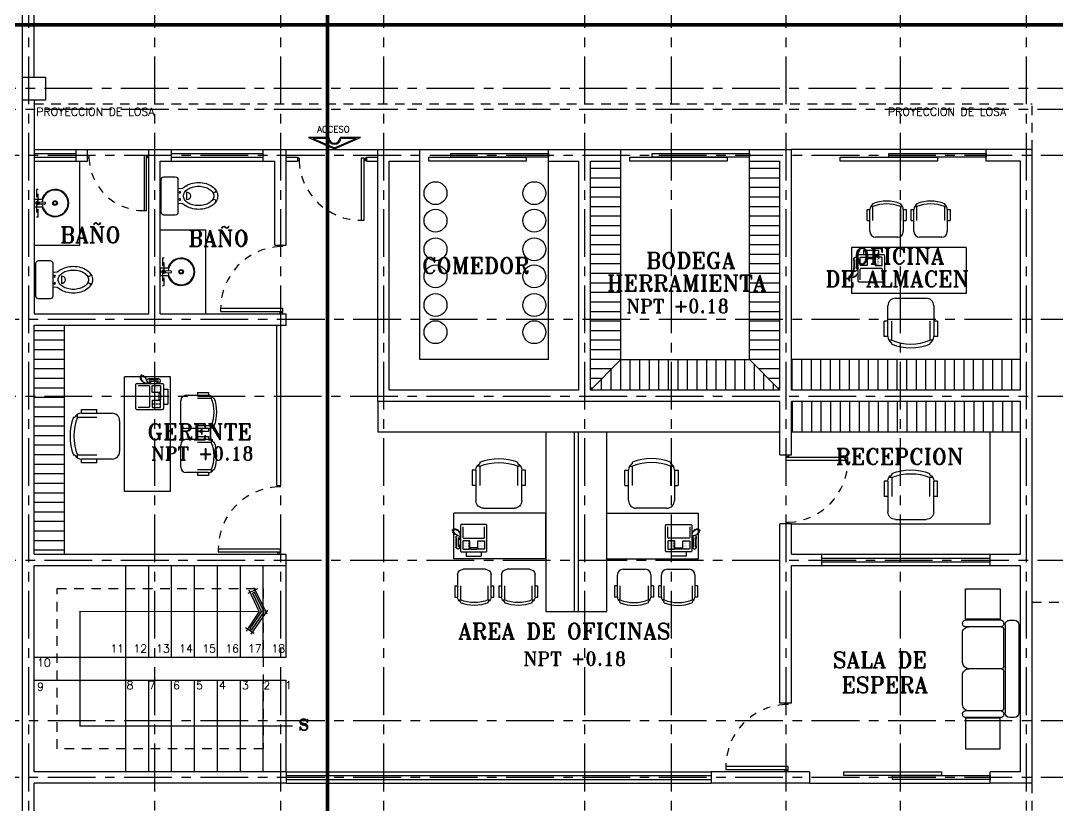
# Model space of a CAD drawing. Extents: x 915 to 2178, y -798 to 165.
# Drawn here: x 1294.89 to 1308.46, y -709.97 to -699.69 of the extents above; entities that cross this region are included whole.
import ezdxf

# ---------------------------------------------------------------- set-up
doc = ezdxf.new("R2010")
doc.units = 0
doc.header["$LTSCALE"] = 0.5
doc.header["$MEASUREMENT"] = 0
for name, pattern in [('ACAD_ISO10W100', [18, 12, -3, 0, -3]), ('CENTER', [2, 1.25, -0.25, 0.25, -0.25]), ('HIDDEN2', [0.1875, 0.125, -0.0625])]:
    doc.linetypes.add(name, pattern=pattern)
doc.layers.get('0').update_dxf_attribs({"linetype": 'CONTINUOUS'})
for name, color, linetype in [('EJES', 125, 'CENTER'), ('ESCALERA', 41, 'CONTINUOUS'), ('linea_corte', 1, 'ACAD_ISO10W100'), ('MOBILIARIO', 125, 'CONTINUOUS'), ('MUEBLES', 125, 'CONTINUOUS'), ('MURO', 150, 'CONTINUOUS'), ('muro bajo', 40, 'CONTINUOUS'), ('proyecciones', 6, 'HIDDEN2'), ('PUERTA5', 125, 'CONTINUOUS'), ('TEXTOS', 7, 'CONTINUOUS'), ('ventanas', 4, 'CONTINUOUS')]:
    doc.layers.add(name, color=color, linetype=linetype)
doc.styles.add('ROMANT', font='romant')

# ---------------------------------------------------------------- blocks, each defined once
blk = doc.blocks.new('Flecha_1')
blk.add_hatch(color=256).paths.add_polyline_path([(0, 0.00076), (0.00304, -0.001), (0.00285, -0.00132), (0, 0.00032), (-0.00285, -0.00132), (-0.00304, -0.001)])
for p, q in [((0.00032, 0.00127), (-0.00375, -0.00108)), ((0, 0), (-0.00328, -0.00189)), ((-0.00032, 0.00127), (0.00375, -0.00108)), ((0, 0), (0.00328, -0.00189)), ((-0.00361, -0.00057), (-0.00277, -0.00203)), ((0.00361, -0.00057), (0.00277, -0.00203))]:
    blk.add_line(p, q)
blk.add_lwpolyline([(0, 0.00076), (0.00304, -0.001), (0.00285, -0.00132), (0, 0.00032), (-0.00285, -0.00132), (-0.00304, -0.001)], close=True)
blk = doc.blocks.new('FAX')
for p, q in [((-0.098, 0.36), (-0.098, 0.417)), ((-0.098, 0.417), (0.098, 0.417)), ((0.098, 0.36), (0.098, 0.417)), ((-0.23, 0.273), (-0.22, 0.273)), ((-0.23, 0.273), (-0.23, 0.194)), ((-0.22, 0.296), (-0.22, 0.171)), ((-0.195, 0.296), (-0.195, 0.171)), ((-0.195, 0.273), (-0.173, 0.273)), ((-0.125, 0.31), (-0.124, 0.31)), ((-0.125, 0.29), (-0.124, 0.29)), ((-0.107, 0.31), (-0.106, 0.31)), ((-0.107, 0.29), (-0.106, 0.29)), ((-0.089, 0.31), (-0.088, 0.31)), ((-0.089, 0.29), (-0.088, 0.29)), ((-0.071, 0.31), (-0.07, 0.31)), ((-0.071, 0.29), (-0.07, 0.29)), ((0.07, 0.31), (0.071, 0.31)), ((0.07, 0.29), (0.071, 0.29)), ((0.088, 0.31), (0.089, 0.31)), ((0.088, 0.29), (0.089, 0.29)), ((0.106, 0.31), (0.107, 0.31)), ((0.106, 0.29), (0.107, 0.29)), ((0.124, 0.31), (0.125, 0.31)), ((0.124, 0.29), (0.125, 0.29)), ((-0.205, 0.144), (-0.238, 0.13)), ((-0.23, 0.194), (-0.22, 0.194)), ((-0.195, 0.194), (-0.173, 0.194)), ((-0.176, 0.138), (-0.174, 0.119)), ((-0.143, 0.03), (-0.143, 0.172)), ((-0.135, 0.18), (0.135, 0.18)), ((-0.125, 0.27), (-0.124, 0.27)), ((-0.125, 0.25), (-0.124, 0.25)), ((-0.125, 0.23), (-0.124, 0.23)), ((-0.107, 0.27), (-0.106, 0.27)), ((-0.107, 0.25), (-0.106, 0.25)), ((-0.107, 0.23), (-0.106, 0.23)), ((-0.089, 0.27), (-0.088, 0.27)), ((-0.089, 0.25), (-0.088, 0.25)), ((-0.089, 0.23), (-0.088, 0.23)), ((-0.071, 0.27), (-0.07, 0.27)), ((-0.071, 0.25), (-0.07, 0.25)), ((-0.071, 0.23), (-0.07, 0.23)), ((0.07, 0.27), (0.071, 0.27)), ((0.07, 0.25), (0.071, 0.25)), ((0.07, 0.23), (0.071, 0.23)), ((0.088, 0.27), (0.089, 0.27)), ((0.088, 0.25), (0.089, 0.25)), ((0.088, 0.23), (0.089, 0.23)), ((0.106, 0.27), (0.107, 0.27)), ((0.106, 0.25), (0.107, 0.25)), ((0.106, 0.23), (0.107, 0.23)), ((0.124, 0.27), (0.125, 0.27)), ((0.124, 0.25), (0.125, 0.25)), ((0.124, 0.23), (0.125, 0.23)), ((0.142, 0.172), (0.142, 0.03)), ((-0.279, 0.084), (-0.278, 0.065)), ((-0.272, 0.105), (-0.271, 0.086)), ((-0.266, 0.075), (-0.265, 0.056)), ((-0.263, 0.115), (-0.262, 0.096)), ((-0.255, 0.125), (-0.253, 0.106)), ((-0.253, 0.074), (-0.251, 0.055)), ((-0.246, 0.135), (-0.244, 0.116)), ((-0.239, 0.073), (-0.238, 0.054)), ((-0.228, 0.077), (-0.227, 0.058)), ((-0.217, 0.082), (-0.216, 0.063)), ((-0.206, 0.087), (-0.205, 0.068)), ((-0.197, 0.097), (-0.196, 0.078)), ((-0.189, 0.107), (-0.187, 0.088)), ((-0.18, 0.117), (-0.178, 0.098))]:
    blk.add_line(p, q)
for points in [[(-0.173, 0.015), (-0.173, 0.345, -0.414214), (-0.158, 0.36), (0.157, 0.36, -0.414214), (0.172, 0.345), (0.172, 0.015, -0.414214), (0.157, 0), (-0.158, 0, -0.414214)], [(-0.143, 0.22), (-0.143, 0.32, -0.414214), (-0.137, 0.325), (-0.058, 0.325, -0.414214), (-0.053, 0.32), (-0.053, 0.22, -0.414214), (-0.058, 0.215), (-0.137, 0.215, -0.414214)], [(0.142, 0.22), (0.142, 0.32, 0.414214), (0.137, 0.325), (0.057, 0.325, 0.414214), (0.052, 0.32), (0.052, 0.22, 0.414214), (0.057, 0.215), (0.137, 0.215, 0.414214)]]:
    blk.add_lwpolyline(points, format="xyb", close=True)
blk.add_lwpolyline([(-0.043, 0.305), (-0.043, 0.325), (0.043, 0.325), (0.043, 0.305)], close=True)
for centre, radius, start, end in [((-0.207, 0.296), 0.0262, 298.4915, 241.5085), ((-0.207, 0.171), 0.0262, 118.4915, 61.5085), ((-0.135, 0.172), 0.0075, 90, 180), ((0.135, 0.172), 0.0075, 360, 90)]:
    blk.add_arc(centre, radius, start, end)
blk = doc.blocks.new('SILLA')
at = {"layer": 'MUEBLES'}
for p, q in [((968.609, -706.417), (969.009, -706.417)), ((968.809, -706.367), (968.809, -706.417)), ((968.809, -706.367), (969.009, -706.367)), ((969.009, -706.367), (969.009, -706.417)), ((969.059, -706.43), (969.059, -706.467)), ((968.509, -706.917), (968.509, -706.517)), ((968.809, -706.467), (969.059, -706.467)), ((969.096, -706.467), (969.113, -706.467)), ((969.059, -706.967), (968.809, -706.967)), ((969.059, -706.967), (969.059, -707.003)), ((969.113, -706.967), (969.096, -706.967)), ((969.009, -707.017), (968.609, -707.017)), ((968.809, -707.017), (968.809, -707.067)), ((969.009, -707.067), (968.809, -707.067)), ((969.009, -707.017), (969.009, -707.067))]:
    blk.add_line(p, q, dxfattribs=at)
for centre, radius, start, end in [((968.609, -706.517), 0.1, 90, 180), ((969.009, -706.517), 0.1, 30, 90), ((968.459, -706.717), 0.65, 337.3801, 22.6199), ((968.459, -706.717), 0.7, 339.0752, 20.9248), ((968.609, -706.917), 0.1, 180, 270), ((969.009, -706.917), 0.1, 270, 330)]:
    blk.add_arc(centre, radius, start, end, dxfattribs=at)
blk = doc.blocks.new('SILLON2')
for p, q in [((-0.532, 0.566), (-0.532, 0.516)), ((0.478, 0.616), (-0.482, 0.616)), ((0.528, 0.516), (0.528, 0.566)), ((0.478, 0.466), (-0.482, 0.466)), ((-0.532, 0.421), (-0.532, 0.031)), ((-0.502, 0.451), (-0.492, 0.451)), ((-0.462, 0.421), (-0.462, 0.031)), ((-0.432, 0.451), (-0.032, 0.451)), ((-0.002, 0.421), (-0.002, 0.071)), ((0.028, 0.451), (0.428, 0.451)), ((0.458, 0.421), (0.458, 0.031)), ((0.488, 0.451), (0.498, 0.451)), ((0.528, 0.421), (0.528, 0.031)), ((-0.492, 0.001), (-0.502, 0.001)), ((-0.392, 0.001), (-0.072, 0.001)), ((0.068, 0.001), (0.388, 0.001)), ((0.498, 0.001), (0.488, 0.001))]:
    blk.add_line(p, q)
for centre, radius, start, end in [((-0.482, 0.566), 0.05, 90, 180), ((0.478, 0.566), 0.05, 0, 90), ((-0.482, 0.516), 0.05, 180, 270), ((0.478, 0.516), 0.05, 270, 0), ((-0.502, 0.421), 0.03, 90, 180), ((-0.492, 0.421), 0.03, 0, 90), ((-0.432, 0.421), 0.03, 90, 180), ((-0.032, 0.421), 0.03, 0, 90), ((0.028, 0.421), 0.03, 90, 180), ((0.428, 0.421), 0.03, 0, 90), ((0.488, 0.421), 0.03, 90, 180), ((0.498, 0.421), 0.03, 0, 90), ((-0.502, 0.031), 0.03, 180, 270), ((-0.492, 0.031), 0.03, 270, 0), ((-0.392, 0.071), 0.07, 180, 270), ((-0.072, 0.071), 0.07, 270, 0), ((0.068, 0.071), 0.07, 180, 270), ((0.388, 0.071), 0.07, 270, 0), ((0.488, 0.031), 0.03, 180, 270), ((0.498, 0.031), 0.03, 270, 0)]:
    blk.add_arc(centre, radius, start, end)
blk = doc.blocks.new('WC')
for p, q in [((0.02, 0.215), (0.02, -0.215)), ((0.205, 0.25), (0.055, 0.25)), ((0.24, -0.215), (0.24, 0.215)), ((0.353, -0.052), (0.353, 0.052)), ((0.055, -0.25), (0.205, -0.25))]:
    blk.add_line(p, q)
blk.add_lwpolyline([(0.709, 0, 0.144399), (0.695, 0.045, 0.107176), (0.65, 0.09, 0.077789), (0.589, 0.117, 0.064981), (0.51, 0.127, 0.064981), (0.431, 0.117, 0.077789), (0.37, 0.09, 0.107176), (0.325, 0.045, 0.144399), (0.311, 0, 0.144399), (0.325, -0.045, 0.107176), (0.37, -0.09, 0.077789), (0.431, -0.117, 0.064981), (0.51, -0.127, 0.064981), (0.589, -0.117, 0.077789), (0.65, -0.09, 0.107176), (0.695, -0.045, 0.144399)], format="xyb", close=True)
blk.add_lwpolyline([(0.342, -0.13, 0.072633), (0.411, -0.162, 0.070933), (0.51, -0.176, 0.070933), (0.609, -0.162, 0.082513), (0.687, -0.124, 0.10681), (0.743, -0.064, 0.133944), (0.76, 0, 0.133944)], format="xyb")
for centre in [(0.265, 0.047), (0.265, -0.047)]:
    blk.add_circle(centre, 0.01)
for centre, radius, start, end in [((0.055, 0.215), 0.035, 90, 180), ((0.205, 0.215), 0.035, 0, 90), ((0.484, -0.091), 0.263, 106.2295, 122.8466), ((0.51, -0.179), 0.355, 90, 106.2295), ((0.51, -0.179), 0.355, 73.7705, 90), ((0.536, -0.091), 0.263, 54.9026, 73.7705), ((0.269, 0.19), 0.0949, 252.4197, 320.4238), ((0.352, 0), 0.052, 271.9761, 88.0239), ((0.575, -0.035), 0.195, 30.5161, 54.9026), ((0.709, 0.067), 0.0261, 237.3898, 26.2472), ((0.634, 0), 0.126, 0, 30.5161), ((0.269, -0.19), 0.0949, 39.5762, 107.5803), ((0.709, -0.067), 0.0261, 333.7528, 122.6102), ((0.055, -0.215), 0.035, 180, 270), ((0.205, -0.215), 0.035, 270, 0)]:
    blk.add_arc(centre, radius, start, end)
blk = doc.blocks.new('OVAMONO')
for p, q in [((-0.06, -0.02), (0.06, -0.02)), ((-0.06, -0.02), (-0.06, -0.136)), ((-0.021, -0.059), (-0.03, -0.059)), ((-0.014, -0.08), (-0.01, -0.191)), ((-0.004, -0.041), (-0.004, -0.033)), ((-0.004, -0.093), (-0.004, -0.084)), ((0.004, -0.041), (0.004, -0.033)), ((0.004, -0.093), (0.004, -0.084)), ((0.01, -0.191), (0.014, -0.08)), ((0.03, -0.059), (0.021, -0.059)), ((0.03, -0.067), (0.021, -0.067)), ((0.06, -0.02), (0.06, -0.136)), ((-0.01, -0.191), (0.01, -0.191))]:
    blk.add_line(p, q)
at = {"linetype": 'HIDDEN2'}
blk.add_lwpolyline([(0.21, -0.05), (-0.21, -0.05), (-0.21, -0.076), (0.21, -0.076)], close=True, dxfattribs=at)
blk.add_lwpolyline([(-0.021, -0.067), (-0.03, -0.067)])
for centre, radius in [((0, -0.063), 0.00413), ((0, -0.337), 0.035), ((0, -0.337), 0.025)]:
    blk.add_circle(centre, radius)
for centre, radius, start, end in [((0, -0.337), 0.21, 106.6032, 73.4001), ((0, -0.337), 0.2, 93.4675, 86.5338), ((-0.036, -0.063), 0.00723, 328.4667, 31.5333), ((0, -0.063), 0.0227, 99.5941, 170.4059), ((0, -0.063), 0.0227, 189.5941, 260.4059), ((-0.021, -0.041), 0.0176, 270, 0), ((-0.021, -0.084), 0.0176, 0, 90), ((0, -0.027), 0.00723, 238.4667, 301.5333), ((0, -0.099), 0.00723, 58.4667, 121.5333), ((0, -0.063), 0.0227, 9.5941, 80.4059), ((0.021, -0.041), 0.0176, 180, 270), ((0, -0.063), 0.0227, 279.5941, 350.4059), ((0.021, -0.084), 0.0176, 90, 180), ((0.036, -0.063), 0.00723, 148.4667, 211.5333)]:
    blk.add_arc(centre, radius, start, end)
blk = doc.blocks.new('PUERTA5')
at = {"layer": 'PUERTA5'}
for p, q in [((-0.9, 0.018), (-0.882, 0.018)), ((-0.882, -0.018), (-0.882, 0.018)), ((-0.018, 0.018), (0, 0.018)), ((-0.018, -0.018), (-0.018, 0.018)), ((-0.9, -0.018), (-0.882, -0.018)), ((-0.018, -0.018), (0, -0.018))]:
    blk.add_line(p, q, dxfattribs=at)
blk.add_lwpolyline([(-0.869, -0.018), (-0.833, -0.018), (-0.833, 0.797), (-0.869, 0.797)], close=True, dxfattribs=at)
at = {"layer": 'PUERTA5', "linetype": 'HIDDEN2'}
blk.add_arc((-0.833, -0.018), 0.815, 2.5308, 90, dxfattribs=at)
blk = doc.blocks.new('FLECHA')
for p, q in [((943.577, -712.221), (941.837, -712.973)), ((945.316, -712.973), (943.577, -712.221)), ((941.837, -712.973), (943.2, -712.973)), ((943.953, -712.973), (945.316, -712.973))]:
    blk.add_line(p, q)
at = {"color": 3}
for p, q in [((943.577, -712.287), (942.127, -712.913)), ((945.026, -712.913), (943.577, -712.287)), ((942.127, -712.913), (943.145, -712.913)), ((944.009, -712.913), (945.026, -712.913))]:
    blk.add_line(p, q, dxfattribs=at)
blk.add_arc((943.577, -712.973), 0.436, 7.9071, 172.0929, dxfattribs=at)
blk.add_arc((943.577, -712.973), 0.376, 0, 180)

msp = doc.modelspace()

# ---------------------------------------------------------------- hatches: boundary and pattern name
at = {"layer": 'MOBILIARIO'}
h = msp.add_hatch(dxfattribs=at)
h.set_pattern_fill('LINE', color=256, angle=-1e-14, style=0)
h.paths.add_polyline_path([(1302.7522, -701.5311), (1302.3522, -701.5311), (1302.3522, -704.5311), (1302.7522, -704.1311)])
h = msp.add_hatch(dxfattribs=at)
h.set_pattern_fill('LINE', color=256, angle=-1e-14, style=0)
h.paths.add_polyline_path([(1304.8345, -701.5311), (1304.4345, -701.5311), (1304.4345, -704.1311), (1304.8345, -704.5311)])
h = msp.add_hatch(dxfattribs=at)
h.set_pattern_fill('LINE', color=256, angle=-1e-14, style=0)
h.paths.add_polyline_path([(1295.4699, -703.6811), (1295.0699, -703.6811), (1295.0699, -706.6811), (1295.4699, -706.6811)])
at = {"layer": 'MUEBLES'}
h = msp.add_hatch(dxfattribs=at)
h.set_pattern_fill('LINE', color=256, angle=-90, style=0)
h.paths.add_polyline_path([(1304.4345, -704.1311), (1302.7522, -704.1311), (1302.3522, -704.5311), (1304.8345, -704.5311)])
h = msp.add_hatch(dxfattribs=at)
h.set_pattern_fill('LINE', color=256, angle=-90, style=0)
h.set_pattern_definition([(270, (511.99506, 1), (0.125, -2e-17), [])])
h.paths.add_polyline_path([(1307.9845, -704.5311), (1307.9845, -704.1311), (1304.9845, -704.1311), (1304.9845, -704.5311)])
h = msp.add_hatch(dxfattribs=at)
h.set_pattern_fill('LINE', color=256, angle=-90, style=0)
h.paths.add_polyline_path([(1307.9845, -705.0811), (1307.9845, -704.6811), (1304.9845, -704.6811), (1304.9845, -705.0811)])

# ---------------------------------------------------------------- linework, layer by layer
at = {"layer": 'EJES'}
for p, q in [((1294.9949, -669.1624), (1294.9949, -724.2023)), ((1296.6449, -669.1624), (1296.6449, -724.2023)), ((1298.2949, -669.1624), (1298.2949, -724.2023)), ((1299.6449, -669.1624), (1299.6449, -724.2023)), ((1302.2772, -669.1624), (1302.2772, -724.2023)), ((1303.4095, -669.1624), (1303.4095, -724.2023)), ((1304.9095, -669.1624), (1304.9095, -724.2023)), ((1306.4095, -669.1624), (1306.4095, -724.2023)), ((1308.0595, -669.1624), (1308.0595, -724.2023)), ((1318.832, -700.5811), (1290.8699, -700.5811)), ((1318.832, -700.5811), (1290.8699, -700.5811)), ((1318.832, -700.8561), (1290.8699, -700.8561)), ((1318.8739, -701.4561), (1290.8699, -701.4561)), ((1318.8739, -703.6061), (1290.8699, -703.6061)), ((1318.832, -704.6155), (1290.8699, -704.6155)), ((1318.832, -706.7655), (1290.8699, -706.7655)), ((1318.8739, -708.8655), (1290.8699, -708.8655)), ((1318.8739, -709.6061), (1290.8699, -709.6061))]:
    msp.add_line(p, q, dxfattribs=at)
at = {"layer": 'ESCALERA'}
for p, q in [((1295.7699, -701.3811), (1296.5699, -701.3811)), ((1298.3699, -701.3811), (1299.5699, -701.3811)), ((1300.1199, -701.3811), (1301.8022, -701.3811)), ((1302.7522, -701.3811), (1304.4345, -701.3811)), ((1307.5345, -701.3811), (1304.9845, -701.3811)), ((1295.0699, -706.8311), (1298.3699, -706.8311)), ((1296.2699, -709.5311), (1296.2699, -706.8311)), ((1296.5699, -708.0311), (1296.5699, -706.8311)), ((1296.8699, -708.0311), (1296.8699, -706.8311)), ((1297.1699, -708.0311), (1297.1699, -706.8311)), ((1297.4699, -708.0311), (1297.4699, -706.8311)), ((1297.7699, -708.0311), (1297.7699, -706.8311)), ((1298.0699, -708.0311), (1298.0699, -706.8311)), ((1298.3699, -708.0311), (1298.3699, -706.8311)), ((1295.0699, -708.0311), (1296.2699, -708.0311)), ((1296.2699, -708.0311), (1298.3699, -708.0311)), ((1295.0699, -708.3311), (1296.2699, -708.3311)), ((1296.2699, -708.3311), (1298.3699, -708.3311)), ((1296.5699, -709.5311), (1296.5699, -708.3311)), ((1296.8699, -709.5311), (1296.8699, -708.3311)), ((1297.1699, -709.5311), (1297.1699, -708.3311)), ((1297.4699, -709.5311), (1297.4699, -708.3311)), ((1297.7699, -709.5311), (1297.7699, -708.3311)), ((1298.0699, -709.5311), (1298.0699, -708.3311)), ((1298.3699, -709.5311), (1298.3699, -708.3311)), ((1305.2199, -709.6811), (1307.5845, -709.6811))]:
    msp.add_line(p, q, dxfattribs=at)
at = {"layer": 'linea_corte', "ltscale": 0.05, "const_width": 0.05}
for points in [[(1298.9118, -670.8789), (1298.9118, -722.517)], [(1293.5149, -699.7463), (1316.3647, -699.7463)]]:
    msp.add_lwpolyline(points, dxfattribs=at)
at = {"layer": 'MOBILIARIO'}
for p, q in [((1295.6699, -702.6311), (1295.6699, -701.5311)), ((1298.3699, -701.4811), (1298.5199, -701.4811)), ((1298.3699, -701.5311), (1298.5199, -701.5311)), ((1298.5199, -701.4811), (1298.5199, -701.5311)), ((1299.4199, -701.4811), (1299.4199, -701.5311)), ((1299.4199, -701.4811), (1299.5699, -701.4811)), ((1299.4199, -701.5311), (1299.5699, -701.5311)), ((1300.1199, -704.1311), (1300.1199, -701.5311)), ((1301.8022, -704.1311), (1301.8022, -701.5311)), ((1302.7522, -704.1311), (1302.7522, -701.5311)), ((1304.4345, -704.1311), (1304.4345, -701.5311)), ((1296.7199, -702.4311), (1297.3199, -702.4311)), ((1297.3199, -703.5311), (1297.3199, -702.4311)), ((1295.0699, -702.6311), (1295.6699, -702.6311)), ((1295.4699, -706.6811), (1295.4699, -703.6811)), ((1301.8022, -704.1311), (1300.1199, -704.1311)), ((1302.3522, -704.5311), (1302.7522, -704.1311)), ((1302.7522, -704.1311), (1304.4345, -704.1311)), ((1304.4345, -704.1311), (1304.8345, -704.5311)), ((1307.9845, -704.1311), (1304.9845, -704.1311)), ((1299.5699, -704.6811), (1299.5699, -705.0811)), ((1304.8345, -705.0811), (1299.5699, -705.0811)), ((1307.9845, -705.0811), (1304.9845, -705.0811)), ((1307.5845, -706.2811), (1307.5845, -705.0811)), ((1304.9845, -706.2811), (1307.5845, -706.2811))]:
    msp.add_line(p, q, dxfattribs=at)
for points in [[(1307.715, -707.534), (1307.2642, -707.534), (1307.2642, -707.1347), (1307.715, -707.1347)], [(1307.715, -708.83), (1307.2642, -708.83), (1307.2642, -709.2293), (1307.715, -709.2293)]]:
    msp.add_lwpolyline(points, close=True, dxfattribs=at)
at = {"layer": 'MUEBLES'}
for p, q in [((1307.2714, -702.6636), (1305.7696, -702.6636)), ((1305.7696, -702.6636), (1305.7696, -703.2636)), ((1307.2714, -702.6636), (1307.2714, -703.2636)), ((1307.2714, -703.2636), (1305.7696, -703.2636)), ((1296.2538, -705.8578), (1296.2538, -704.356)), ((1296.8538, -704.356), (1296.2538, -704.356)), ((1296.8538, -705.8578), (1296.8538, -704.356)), ((1301.7672, -705.0811), (1301.7672, -707.4311)), ((1302.5672, -707.4311), (1302.5672, -705.0811)), ((1296.8538, -705.8578), (1296.2538, -705.8578)), ((1301.7672, -706.1428), (1300.5654, -706.1428)), ((1300.5654, -706.7428), (1300.5654, -706.1428)), ((1301.7672, -706.7428), (1301.7672, -706.1428)), ((1302.5672, -706.1428), (1303.769, -706.1428)), ((1302.5672, -706.7428), (1302.5672, -706.1428)), ((1303.769, -706.7428), (1303.769, -706.1428)), ((1301.7672, -706.7428), (1300.5654, -706.7428)), ((1302.5672, -706.7428), (1303.769, -706.7428)), ((1301.7672, -707.4311), (1302.5672, -707.4311))]:
    msp.add_line(p, q, dxfattribs=at)
for centre in [(1300.3249, -701.9509), (1301.6182, -701.9509), (1300.3249, -702.3102), (1301.6182, -702.3102), (1300.3249, -702.686), (1301.6182, -702.686), (1300.3249, -703.0413), (1301.6182, -703.0413), (1300.3249, -703.4171), (1301.6182, -703.4171), (1300.3249, -703.7724), (1301.6182, -703.7724)]:
    msp.add_circle(centre, 0.15, dxfattribs=at)
at = {"layer": 'MURO'}
for p, q in [((1294.9199, -700.4311), (1294.9199, -671.719)), ((1295.0699, -700.4311), (1295.0699, -692.0311)), ((1294.9199, -700.7311), (1294.9199, -700.4311)), ((1294.9199, -716.4124), (1294.9199, -700.7311)), ((1295.0699, -700.7311), (1295.0699, -703.5311)), ((1295.6199, -701.5311), (1295.6199, -701.3811)), ((1295.6199, -701.3811), (1295.7699, -701.3811)), ((1295.7699, -701.5311), (1295.7699, -701.3811)), ((1296.5699, -703.5311), (1296.5699, -701.3811)), ((1296.5699, -701.3811), (1296.8699, -701.3811)), ((1296.8699, -701.5311), (1296.8699, -701.3811)), ((1298.0699, -701.5311), (1298.0699, -701.3811)), ((1298.0699, -701.3811), (1298.3699, -701.3811)), ((1298.3699, -702.6311), (1298.3699, -701.3811)), ((1299.5699, -704.6811), (1299.5699, -701.3811)), ((1299.5699, -701.3811), (1300.1199, -701.3811)), ((1300.1199, -701.5311), (1300.1199, -701.3811)), ((1301.8022, -701.5311), (1301.8022, -701.3811)), ((1301.8022, -701.3811), (1302.7522, -701.3811)), ((1302.7522, -701.5311), (1302.7522, -701.3811)), ((1304.4345, -701.5311), (1304.4345, -701.3811)), ((1304.4345, -701.3811), (1304.9845, -701.3811)), ((1304.9845, -704.5311), (1304.9845, -701.3811)), ((1308.1345, -701.3811), (1307.5345, -701.3811)), ((1307.5345, -701.5311), (1307.5345, -701.3811)), ((1308.1345, -709.6811), (1308.1345, -701.3811)), ((1295.6199, -701.5311), (1295.7699, -701.5311)), ((1296.7199, -703.5311), (1296.7199, -701.5311)), ((1296.7199, -701.5311), (1296.8699, -701.5311)), ((1298.0699, -701.5311), (1298.2199, -701.5311)), ((1298.2199, -702.6311), (1298.2199, -701.5311)), ((1299.7199, -704.5311), (1299.7199, -701.5311)), ((1299.7199, -701.5311), (1300.1199, -701.5311)), ((1301.8022, -701.5311), (1302.2022, -701.5311)), ((1302.2022, -704.5311), (1302.2022, -701.5311)), ((1302.3522, -704.5311), (1302.3522, -701.5311)), ((1302.3522, -701.5311), (1302.7522, -701.5311)), ((1304.4345, -701.5311), (1304.8345, -701.5311)), ((1304.8345, -704.5311), (1304.8345, -701.5311)), ((1307.9845, -701.5311), (1307.5345, -701.5311)), ((1307.9845, -704.5311), (1307.9845, -701.5311)), ((1308.1345, -702.8311), (1308.1345, -702.2311)), ((1307.9845, -702.8311), (1307.9845, -702.3811)), ((1298.2199, -702.6311), (1298.3699, -702.6311)), ((1295.0699, -703.5311), (1296.5699, -703.5311)), ((1296.7199, -703.5311), (1298.3699, -703.5311)), ((1298.3699, -703.6811), (1298.3699, -703.5311)), ((1295.0699, -706.6811), (1295.0699, -703.6811)), ((1295.0699, -703.6811), (1298.3699, -703.6811)), ((1302.2022, -704.5311), (1299.7199, -704.5311)), ((1304.8345, -704.5311), (1302.3522, -704.5311)), ((1307.9845, -704.5311), (1304.9845, -704.5311)), ((1304.8345, -704.6811), (1299.5699, -704.6811)), ((1304.8345, -705.3811), (1304.8345, -704.6811)), ((1307.9845, -704.6811), (1304.9845, -704.6811)), ((1304.9845, -705.3811), (1304.9845, -704.6811)), ((1307.9845, -706.6811), (1307.9845, -704.6811)), ((1304.8345, -705.3811), (1304.9845, -705.3811)), ((1304.8345, -708.6311), (1304.8345, -706.2811)), ((1304.9845, -706.2811), (1304.8345, -706.2811)), ((1304.9845, -706.6811), (1304.9845, -706.2811)), ((1295.0699, -706.6811), (1298.3699, -706.6811)), ((1298.3699, -706.8311), (1298.3699, -706.6811)), ((1304.9845, -706.6811), (1305.3845, -706.6811)), ((1305.3845, -706.8311), (1305.3845, -706.6811)), ((1307.5845, -706.8311), (1307.5845, -706.6811)), ((1307.5845, -706.6811), (1307.9845, -706.6811)), ((1295.0699, -706.8311), (1298.3699, -706.8311)), ((1295.0699, -709.5311), (1295.0699, -706.8311)), ((1304.9845, -708.6311), (1304.9845, -706.8311)), ((1304.9845, -706.8311), (1305.3845, -706.8311)), ((1307.5845, -706.8311), (1307.9845, -706.8311)), ((1307.9845, -709.5311), (1307.9845, -706.8311)), ((1304.9845, -708.6311), (1304.8345, -708.6311)), ((1298.3699, -709.5311), (1295.0699, -709.5311)), ((1298.3699, -709.5311), (1298.3699, -709.6811)), ((1305.2199, -709.5311), (1303.9345, -709.5311)), ((1303.9345, -709.5311), (1303.9345, -709.6811)), ((1305.2199, -709.5311), (1305.2199, -709.6811)), ((1307.9845, -709.5311), (1307.5845, -709.5311)), ((1307.5845, -709.6811), (1307.5845, -709.5311)), ((1298.3699, -709.6811), (1295.0699, -709.6811)), ((1295.0699, -715.8624), (1295.0699, -709.6811)), ((1305.2199, -709.6811), (1303.9345, -709.6811)), ((1308.1345, -709.6811), (1307.5845, -709.6811))]:
    msp.add_line(p, q, dxfattribs=at)
msp.add_lwpolyline([(1294.9199, -700.7311), (1294.9199, -700.4311), (1295.2199, -700.4311), (1295.2199, -700.7311)], close=True, dxfattribs=at)
at = {"layer": 'muro bajo'}
for p, q in [((1295.0699, -701.3811), (1295.6199, -701.3811)), ((1296.8699, -701.3811), (1298.0699, -701.3811)), ((1295.0699, -701.5311), (1295.6199, -701.5311)), ((1296.8699, -701.5311), (1298.0699, -701.5311)), ((1305.3845, -706.6811), (1307.5845, -706.6811)), ((1305.3845, -706.8311), (1307.5845, -706.8311)), ((1298.3699, -709.5311), (1303.9345, -709.5311)), ((1298.3699, -709.6811), (1303.9345, -709.6811))]:
    msp.add_line(p, q, dxfattribs=at)
at = {"layer": 'proyecciones', "linetype": 'HIDDEN2', "ltscale": 2}
for p, q in [((1295.0699, -700.7811), (1308.1345, -700.7811)), ((1308.1345, -701.3811), (1308.1345, -700.7811)), ((1308.1345, -707.3091), (1314.8042, -707.3091)), ((1308.1345, -713.4124), (1308.1345, -709.6811))]:
    msp.add_line(p, q, dxfattribs=at)
msp.add_lwpolyline([(1295.3699, -707.1311), (1298.0699, -707.1311), (1298.0699, -709.2311), (1295.3699, -709.2311)], close=True, dxfattribs=at)
at = {"layer": 'TEXTOS', "ltscale": 0.01, "const_width": 0.015}
msp.add_lwpolyline([(1298.4533, -708.9311), (1295.6699, -708.9311), (1295.6699, -707.4311), (1298.0181, -707.4311)], dxfattribs=at)
at = {"layer": 'ventanas'}
for p, q in [((1295.0699, -701.4311), (1295.6199, -701.4311)), ((1295.0699, -701.4811), (1295.6199, -701.4811)), ((1296.8699, -701.4311), (1298.0699, -701.4311)), ((1296.8699, -701.4811), (1298.0699, -701.4811)), ((1298.2449, -703.6811), (1298.2449, -705.7811)), ((1298.2949, -703.6811), (1298.2949, -705.7811)), ((1302.1422, -705.0811), (1302.1422, -707.4311)), ((1302.1922, -705.0811), (1302.1922, -707.4311)), ((1298.2449, -705.7811), (1298.2949, -705.7811)), ((1305.3845, -706.7311), (1307.5845, -706.7311)), ((1305.3845, -706.7811), (1307.5845, -706.7811)), ((1298.3699, -709.5811), (1303.9345, -709.5811)), ((1298.3699, -709.6311), (1303.9345, -709.6311))]:
    msp.add_line(p, q, dxfattribs=at)
for points in [[(1300.2365, -701.4811), (1301.5115, -701.4811), (1301.5115, -701.5311), (1300.2365, -701.5311)], [(1300.5272, -701.4311), (1301.8022, -701.4311), (1301.8022, -701.4811), (1300.5272, -701.4811)], [(1302.8689, -701.4811), (1304.1439, -701.4811), (1304.1439, -701.5311), (1302.8689, -701.5311)], [(1303.1595, -701.4311), (1304.4345, -701.4311), (1304.4345, -701.4811), (1303.1595, -701.4811)], [(1305.622, -701.4811), (1306.897, -701.4811), (1306.897, -701.5311), (1305.622, -701.5311)], [(1306.2595, -701.4311), (1307.5345, -701.4311), (1307.5345, -701.4811), (1306.2595, -701.4811)], [(1305.672, -709.5311), (1306.947, -709.5311), (1306.947, -709.5811), (1305.672, -709.5811)], [(1306.3095, -709.5811), (1307.5845, -709.5811), (1307.5845, -709.6311), (1306.3095, -709.6311)]]:
    msp.add_lwpolyline(points, close=True, dxfattribs=at)

# ---------------------------------------------------------------- block references
at = {"xscale": 0.195999999999998, "yscale": 0.195999999999998, "zscale": 0.195999999999998, "rotation": 180}
msp.add_blockref('FLECHA', (1483.9428, -840.9665), dxfattribs=at)
at = {"layer": 'MOBILIARIO'}
for name, p, xscale, yscale, zscale, rotation in [('PUERTA5', (1295.7699, -701.4721), 0.8888888888888609, 0.8888888888888609, 0.8888888888888609, 180), ('OVAMONO', (1295.0582, -702.0811), 0.849999999999909, 0.849999999999909, 0.849999999999909, 90), ('OVAMONO', (1296.7082, -702.9811), 0.849999999999909, 0.849999999999909, 0.849999999999909, 90), ('SILLON2', (1307.223, -708.18), -1.200000000000045, 1.200000000000045, 1.200000000000045, 270)]:
    msp.add_blockref(name, p, dxfattribs=dict(at, xscale=xscale, yscale=yscale, zscale=zscale, rotation=rotation))
for p, rotation in [((1298.5199, -701.51), 180), ((1298.3092, -702.6311), 89.99999999999999), ((1304.9275, -706.2811), 270), ((1298.2769, -705.7811), 89.99999999999999), ((1304.9224, -708.6311), 89.99999999999999)]:
    msp.add_blockref('PUERTA5', p, dxfattribs=dict(at, rotation=rotation))
at = {"layer": 'MOBILIARIO', "xscale": -1, "rotation": 180}
for p in [(1296.7134, -701.9879), (1295.0742, -703.0854)]:
    msp.add_blockref('WC', p, dxfattribs=at)
at = {"layer": 'MUEBLES', "yscale": 0.7276500000000001, "zscale": 0.7276500000000001}
for p, xscale, rotation in [((791.9882, -1407.264), 0.7276500000000001, 90), ((792.5642, -1407.264), 0.7276500000000001, 90), ((786.5906, -2.1424), -0.7276500000000001, 90), ((787.1667, -2.1424), -0.7276500000000001, 90), ((1817.168, -2.1424), 0.7276500000000001, 270), ((1817.744, -2.1424), 0.7276500000000001, 270)]:
    msp.add_blockref('SILLA', p, dxfattribs=dict(at, xscale=xscale, rotation=rotation))
at = {"layer": 'MUEBLES'}
msp.add_blockref('FAX', (1306.0293, -703.1157), dxfattribs=at)
for name, p, rotation in [('SILLA', (2013.2646, 265.1814), 269.9999999999999), ('FAX', (1296.4018, -704.6157), 270), ('SILLA', (2264.6989, -1411.851), 179.9999999999999), ('SILLA', (596.4352, -1674.5878), 90), ('FAX', (1303.5093, -706.2907), 180)]:
    msp.add_blockref(name, p, dxfattribs=dict(at, rotation=rotation))
at = {"layer": 'MUEBLES', "xscale": 0.7276500000000001, "yscale": 0.7276500000000001, "zscale": 0.7276500000000001}
for p in [(592.2534, -190.5746), (592.2534, -191.1506)]:
    msp.add_blockref('SILLA', p, dxfattribs=at)
at = {"layer": 'MUEBLES', "xscale": -1}
for name, p, rotation in [('SILLA', (2007.8717, -1674.5878), 270), ('SILLA', (2013.2646, -1674.7351), 270.0000000000001), ('FAX', (1300.8252, -706.2907), 180)]:
    msp.add_blockref(name, p, dxfattribs=dict(at, rotation=rotation))
at = {"layer": 'TEXTOS', "ltscale": 0.01, "xscale": -81.63267044095304, "yscale": 81.63267044095375, "zscale": 81.63267044095353, "rotation": 265.9038865952132}
msp.add_blockref('Flecha_1', (1298.0181, -707.4311), dxfattribs=at)

# ---------------------------------------------------------------- texts
at = {"style": 'ROMANT'}
for s, height, p in [('PROYECCION DE LOSA', 0.105, (1295.0973, -700.9379)), ('PROYECCION DE LOSA', 0.105, (1306.248, -700.9379)), ('ACCESO', 0.08232, (1298.7751, -701.1551)), ('BAÑO', 0.21, (1295.4098, -702.602)), ('BAÑO', 0.21, (1297.0881, -702.6482)), ('BODEGA', 0.21, (1303.0816, -702.9375)), ('OFICINA', 0.21, (1305.8108, -702.8802)), ('COMEDOR', 0.21, (1300.1497, -703.0054)), ('HERRAMIENTA', 0.21, (1302.5715, -703.2341)), (' DE ALMACEN', 0.21, (1305.2854, -703.1803)), ('NPT +0.18', 0.1764, (1302.8216, -703.5178)), ('GERENTE', 0.21, (1296.5529, -705.181)), ('NPT +0.18', 0.1764, (1296.5984, -705.4495)), ('RECEPCION', 0.21, (1305.5634, -705.5079)), ('AREA DE OFICINAS', 0.21, (1300.6213, -707.7955)), ('NPT +0.18', 0.1764, (1301.4758, -708.1369)), ('SALA DE', 0.21, (1305.5248, -708.1699)), ('ESPERA', 0.21, (1305.6394, -708.4964)), ('s', 0.21, (1298.525, -708.984))]:
    msp.add_text(s, height=height, dxfattribs=at).set_placement(p)
at = {"ltscale": 0.5, "style": 'ROMANT'}
for s, p in [('11', (1296.0675, -707.9701)), ('12', (1296.3691, -707.9701)), ('13', (1296.6658, -707.9701)), ('14', (1296.9683, -707.9701)), ('15', (1297.2714, -707.9701)), ('16', (1297.5727, -707.9701)), ('17', (1297.869, -707.9701)), ('18', (1298.1754, -707.9701)), ('10', (1295.1076, -708.1542)), ('8', (1296.2802, -708.4507)), ('7', (1296.5692, -708.4507)), ('6', (1296.8901, -708.4507)), ('5', (1297.1901, -708.4507)), ('4', (1297.4901, -708.4507)), ('3', (1297.7901, -708.4507)), ('2', (1298.0728, -708.4507)), ('1', (1298.3557, -708.4507)), ('9', (1295.1076, -708.47))]:
    msp.add_text(s, height=0.105, dxfattribs=at).set_placement(p)

doc.saveas('drawing.dxf')
